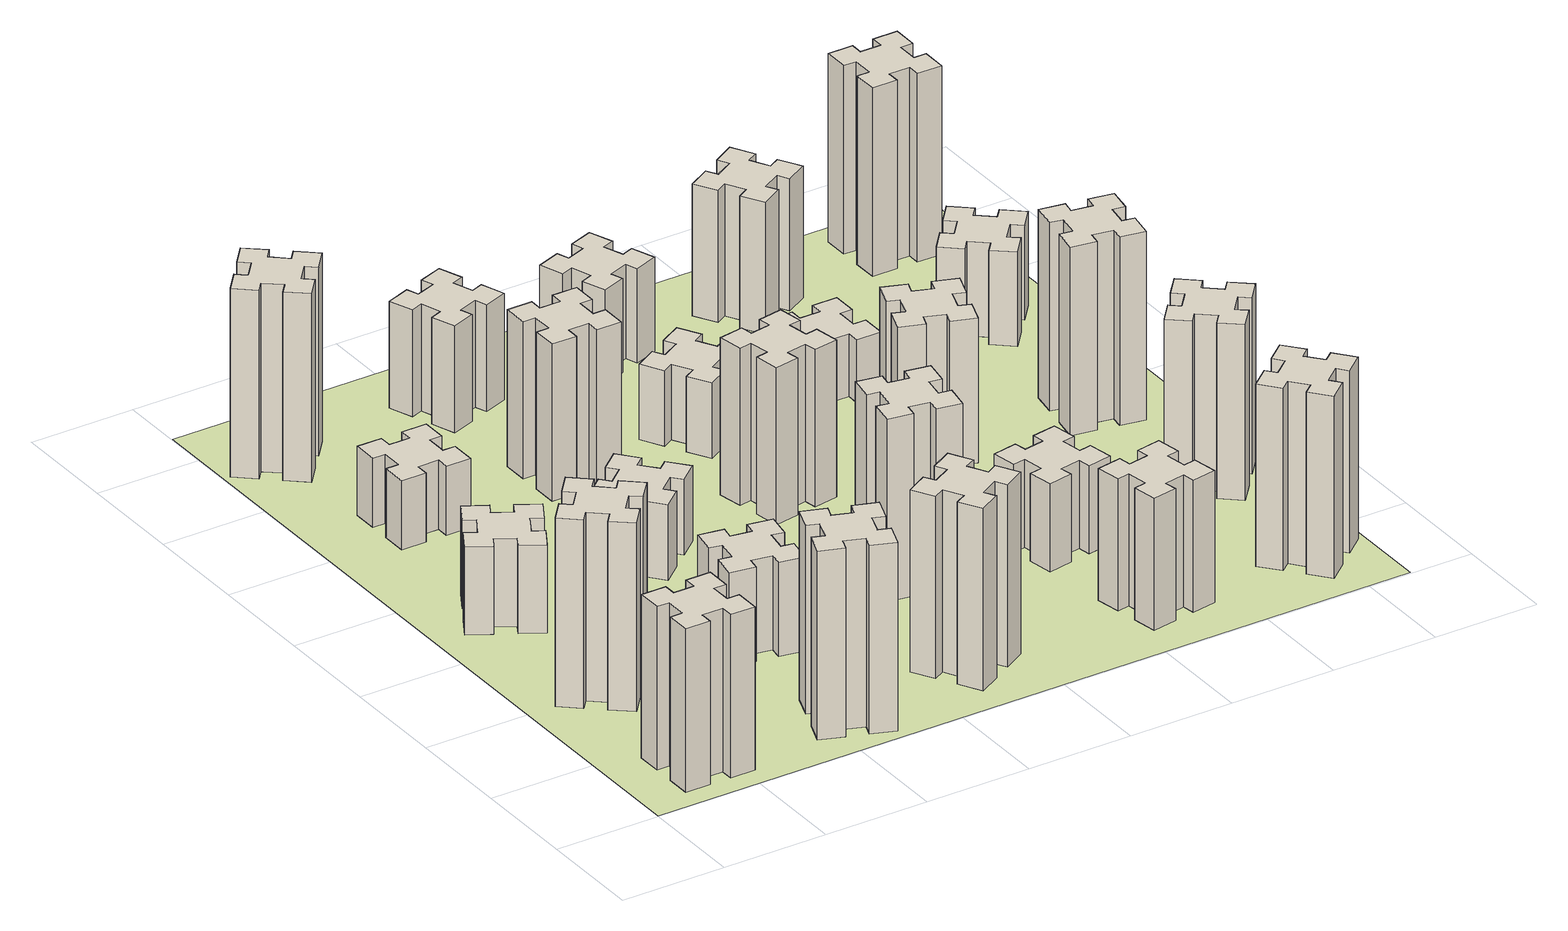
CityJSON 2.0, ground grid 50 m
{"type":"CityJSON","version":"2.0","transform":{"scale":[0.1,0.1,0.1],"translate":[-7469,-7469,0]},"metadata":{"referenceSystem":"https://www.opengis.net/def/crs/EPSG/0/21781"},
"CityObjects":{
"building1":{"type":"Building","attributes":{"class":"1000","function":"1000","usage":"1000","yearOfConstruction":2016,"roofType":"1000","measuredHeight":78,"storeysAboveGround":30,"storeysBelowGround":0},"geometry":[{"type":"Solid","lod":"1","boundaries":[[[[0,1,2,3,4,5,6,7,8,9,10,11,12,13,14,15,16,17,18,19]],[[17,16,20,21]],[[16,15,22,20]],[[15,14,23,22]],[[14,13,24,23]],[[13,12,25,24]],[[12,11,26,25]],[[11,10,27,26]],[[10,9,28,27]],[[9,8,29,28]],[[8,7,30,29]],[[7,6,31,30]],[[6,5,32,31]],[[5,4,33,32]],[[4,3,34,33]],[[3,2,35,34]],[[2,1,36,35]],[[1,0,37,36]],[[0,19,38,37]],[[19,18,39,38]],[[18,17,21,39]],[[24,25,26,27,28,29,30,31,32,33,34,35,36,37,38,39,21,20,22,23]]]]}]},
"building2":{"type":"Building","attributes":{"class":"1000","function":"1000","usage":"1000","yearOfConstruction":2016,"roofType":"1000","measuredHeight":90,"storeysAboveGround":30,"storeysBelowGround":0},"geometry":[{"type":"Solid","lod":"1","boundaries":[[[[40,41,42,43,44,45,46,47,48,49,50,51,52,53,54,55,56,57,58,59]],[[57,56,60,61]],[[56,55,62,60]],[[55,54,63,62]],[[54,53,64,63]],[[53,52,65,64]],[[52,51,66,65]],[[51,50,67,66]],[[50,49,68,67]],[[49,48,69,68]],[[48,47,70,69]],[[47,46,71,70]],[[46,45,72,71]],[[45,44,73,72]],[[44,43,74,73]],[[43,42,75,74]],[[42,41,76,75]],[[41,40,77,76]],[[40,59,78,77]],[[59,58,79,78]],[[58,57,61,79]],[[64,65,66,67,68,69,70,71,72,73,74,75,76,77,78,79,61,60,62,63]]]]}]},
"building3":{"type":"Building","attributes":{"class":"1000","function":"1000","usage":"1000","yearOfConstruction":2016,"roofType":"1000","measuredHeight":42,"storeysAboveGround":30,"storeysBelowGround":0},"geometry":[{"type":"Solid","lod":"1","boundaries":[[[[80,81,82,83,84,85,86,87,88,89,90,91,92,93,94,95,96,97,98,99]],[[97,96,100,101]],[[96,95,102,100]],[[95,94,103,102]],[[94,93,104,103]],[[93,92,105,104]],[[92,91,106,105]],[[91,90,107,106]],[[90,89,108,107]],[[89,88,109,108]],[[88,87,110,109]],[[87,86,111,110]],[[86,85,112,111]],[[85,84,113,112]],[[84,83,114,113]],[[83,82,115,114]],[[82,81,116,115]],[[81,80,117,116]],[[80,99,118,117]],[[99,98,119,118]],[[98,97,101,119]],[[104,105,106,107,108,109,110,111,112,113,114,115,116,117,118,119,101,100,102,103]]]]}]},
"building4":{"type":"Building","attributes":{"class":"1000","function":"1000","usage":"1000","yearOfConstruction":2016,"roofType":"1000","measuredHeight":90,"storeysAboveGround":30,"storeysBelowGround":0},"geometry":[{"type":"Solid","lod":"1","boundaries":[[[[120,121,122,123,124,125,126,127,128,129,130,131,132,133,134,135,136,137,138,139]],[[137,136,140,141]],[[136,135,142,140]],[[135,134,143,142]],[[134,133,144,143]],[[133,132,145,144]],[[132,131,146,145]],[[131,130,147,146]],[[130,129,148,147]],[[129,128,149,148]],[[128,127,150,149]],[[127,126,151,150]],[[126,125,152,151]],[[125,124,153,152]],[[124,123,154,153]],[[123,122,155,154]],[[122,121,156,155]],[[121,120,157,156]],[[120,139,158,157]],[[139,138,159,158]],[[138,137,141,159]],[[144,145,146,147,148,149,150,151,152,153,154,155,156,157,158,159,141,140,142,143]]]]}]},
"building5":{"type":"Building","attributes":{"class":"1000","function":"1000","usage":"1000","yearOfConstruction":2016,"roofType":"1000","measuredHeight":33,"storeysAboveGround":30,"storeysBelowGround":0},"geometry":[{"type":"Solid","lod":"1","boundaries":[[[[160,161,162,163,164,165,166,167,168,169,170,171,172,173,174,175,176,177,178,179]],[[177,176,180,181]],[[176,175,182,180]],[[175,174,183,182]],[[174,173,184,183]],[[173,172,185,184]],[[172,171,186,185]],[[171,170,187,186]],[[170,169,188,187]],[[169,168,189,188]],[[168,167,190,189]],[[167,166,191,190]],[[166,165,192,191]],[[165,164,193,192]],[[164,163,194,193]],[[163,162,195,194]],[[162,161,196,195]],[[161,160,197,196]],[[160,179,198,197]],[[179,178,199,198]],[[178,177,181,199]],[[184,185,186,187,188,189,190,191,192,193,194,195,196,197,198,199,181,180,182,183]]]]}]},
"building6":{"type":"Building","attributes":{"class":"1000","function":"1000","usage":"1000","yearOfConstruction":2016,"roofType":"1000","measuredHeight":90,"storeysAboveGround":30,"storeysBelowGround":0},"geometry":[{"type":"Solid","lod":"1","boundaries":[[[[200,201,202,203,204,205,206,207,208,209,210,211,212,213,214,215,216,217,218,219]],[[217,216,220,221]],[[216,215,222,220]],[[215,214,223,222]],[[214,213,224,223]],[[213,212,225,224]],[[212,211,226,225]],[[211,210,227,226]],[[210,209,228,227]],[[209,208,229,228]],[[208,207,230,229]],[[207,206,231,230]],[[206,205,232,231]],[[205,204,233,232]],[[204,203,234,233]],[[203,202,235,234]],[[202,201,236,235]],[[201,200,237,236]],[[200,219,238,237]],[[219,218,239,238]],[[218,217,221,239]],[[224,225,226,227,228,229,230,231,232,233,234,235,236,237,238,239,221,220,222,223]]]]}]},
"building7":{"type":"Building","attributes":{"class":"1000","function":"1000","usage":"1000","yearOfConstruction":2016,"roofType":"1000","measuredHeight":45,"storeysAboveGround":30,"storeysBelowGround":0},"geometry":[{"type":"Solid","lod":"1","boundaries":[[[[240,241,242,243,244,245,246,247,248,249,250,251,252,253,254,255,256,257,258,259]],[[257,256,260,261]],[[256,255,262,260]],[[255,254,263,262]],[[254,253,264,263]],[[253,252,265,264]],[[252,251,266,265]],[[251,250,267,266]],[[250,249,268,267]],[[249,248,269,268]],[[248,247,270,269]],[[247,246,271,270]],[[246,245,272,271]],[[245,244,273,272]],[[244,243,274,273]],[[243,242,275,274]],[[242,241,276,275]],[[241,240,277,276]],[[240,259,278,277]],[[259,258,279,278]],[[258,257,261,279]],[[264,265,266,267,268,269,270,271,272,273,274,275,276,277,278,279,261,260,262,263]]]]}]},
"building8":{"type":"Building","attributes":{"class":"1000","function":"1000","usage":"1000","yearOfConstruction":2016,"roofType":"1000","measuredHeight":36,"storeysAboveGround":30,"storeysBelowGround":0},"geometry":[{"type":"Solid","lod":"1","boundaries":[[[[280,281,282,283,284,285,286,287,288,289,290,291,292,293,294,295,296,297,298,299]],[[297,296,300,301]],[[296,295,302,300]],[[295,294,303,302]],[[294,293,304,303]],[[293,292,305,304]],[[292,291,306,305]],[[291,290,307,306]],[[290,289,308,307]],[[289,288,309,308]],[[288,287,310,309]],[[287,286,311,310]],[[286,285,312,311]],[[285,284,313,312]],[[284,283,314,313]],[[283,282,315,314]],[[282,281,316,315]],[[281,280,317,316]],[[280,299,318,317]],[[299,298,319,318]],[[298,297,301,319]],[[304,305,306,307,308,309,310,311,312,313,314,315,316,317,318,319,301,300,302,303]]]]}]},
"building9":{"type":"Building","attributes":{"class":"1000","function":"1000","usage":"1000","yearOfConstruction":2016,"roofType":"1000","measuredHeight":87,"storeysAboveGround":30,"storeysBelowGround":0},"geometry":[{"type":"Solid","lod":"1","boundaries":[[[[320,321,322,323,324,325,326,327,328,329,330,331,332,333,334,335,336,337,338,339]],[[337,336,340,341]],[[336,335,342,340]],[[335,334,343,342]],[[334,333,344,343]],[[333,332,345,344]],[[332,331,346,345]],[[331,330,347,346]],[[330,329,348,347]],[[329,328,349,348]],[[328,327,350,349]],[[327,326,351,350]],[[326,325,352,351]],[[325,324,353,352]],[[324,323,354,353]],[[323,322,355,354]],[[322,321,356,355]],[[321,320,357,356]],[[320,339,358,357]],[[339,338,359,358]],[[338,337,341,359]],[[344,345,346,347,348,349,350,351,352,353,354,355,356,357,358,359,341,340,342,343]]]]}]},
"building10":{"type":"Building","attributes":{"class":"1000","function":"1000","usage":"1000","yearOfConstruction":2016,"roofType":"1000","measuredHeight":75,"storeysAboveGround":30,"storeysBelowGround":0},"geometry":[{"type":"Solid","lod":"1","boundaries":[[[[360,361,362,363,364,365,366,367,368,369,370,371,372,373,374,375,376,377,378,379]],[[377,376,380,381]],[[376,375,382,380]],[[375,374,383,382]],[[374,373,384,383]],[[373,372,385,384]],[[372,371,386,385]],[[371,370,387,386]],[[370,369,388,387]],[[369,368,389,388]],[[368,367,390,389]],[[367,366,391,390]],[[366,365,392,391]],[[365,364,393,392]],[[364,363,394,393]],[[363,362,395,394]],[[362,361,396,395]],[[361,360,397,396]],[[360,379,398,397]],[[379,378,399,398]],[[378,377,381,399]],[[384,385,386,387,388,389,390,391,392,393,394,395,396,397,398,399,381,380,382,383]]]]}]},
"building11":{"type":"Building","attributes":{"class":"1000","function":"1000","usage":"1000","yearOfConstruction":2016,"roofType":"1000","measuredHeight":51,"storeysAboveGround":30,"storeysBelowGround":0},"geometry":[{"type":"Solid","lod":"1","boundaries":[[[[400,401,402,403,404,405,406,407,408,409,410,411,412,413,414,415,416,417,418,419]],[[417,416,420,421]],[[416,415,422,420]],[[415,414,423,422]],[[414,413,424,423]],[[413,412,425,424]],[[412,411,426,425]],[[411,410,427,426]],[[410,409,428,427]],[[409,408,429,428]],[[408,407,430,429]],[[407,406,431,430]],[[406,405,432,431]],[[405,404,433,432]],[[404,403,434,433]],[[403,402,435,434]],[[402,401,436,435]],[[401,400,437,436]],[[400,419,438,437]],[[419,418,439,438]],[[418,417,421,439]],[[424,425,426,427,428,429,430,431,432,433,434,435,436,437,438,439,421,420,422,423]]]]}]},
"building12":{"type":"Building","attributes":{"class":"1000","function":"1000","usage":"1000","yearOfConstruction":2016,"roofType":"1000","measuredHeight":87,"storeysAboveGround":30,"storeysBelowGround":0},"geometry":[{"type":"Solid","lod":"1","boundaries":[[[[440,441,442,443,444,445,446,447,448,449,450,451,452,453,454,455,456,457,458,459]],[[457,456,460,461]],[[456,455,462,460]],[[455,454,463,462]],[[454,453,464,463]],[[453,452,465,464]],[[452,451,466,465]],[[451,450,467,466]],[[450,449,468,467]],[[449,448,469,468]],[[448,447,470,469]],[[447,446,471,470]],[[446,445,472,471]],[[445,444,473,472]],[[444,443,474,473]],[[443,442,475,474]],[[442,441,476,475]],[[441,440,477,476]],[[440,459,478,477]],[[459,458,479,478]],[[458,457,461,479]],[[464,465,466,467,468,469,470,471,472,473,474,475,476,477,478,479,461,460,462,463]]]]}]},
"building13":{"type":"Building","attributes":{"class":"1000","function":"1000","usage":"1000","yearOfConstruction":2016,"roofType":"1000","measuredHeight":75,"storeysAboveGround":30,"storeysBelowGround":0},"geometry":[{"type":"Solid","lod":"1","boundaries":[[[[480,481,482,483,484,485,486,487,488,489,490,491,492,493,494,495,496,497,498,499]],[[497,496,500,501]],[[496,495,502,500]],[[495,494,503,502]],[[494,493,504,503]],[[493,492,505,504]],[[492,491,506,505]],[[491,490,507,506]],[[490,489,508,507]],[[489,488,509,508]],[[488,487,510,509]],[[487,486,511,510]],[[486,485,512,511]],[[485,484,513,512]],[[484,483,514,513]],[[483,482,515,514]],[[482,481,516,515]],[[481,480,517,516]],[[480,499,518,517]],[[499,498,519,518]],[[498,497,501,519]],[[504,505,506,507,508,509,510,511,512,513,514,515,516,517,518,519,501,500,502,503]]]]}]},
"building14":{"type":"Building","attributes":{"class":"1000","function":"1000","usage":"1000","yearOfConstruction":2016,"roofType":"1000","measuredHeight":36,"storeysAboveGround":30,"storeysBelowGround":0},"geometry":[{"type":"Solid","lod":"1","boundaries":[[[[520,521,522,523,524,525,526,527,528,529,530,531,532,533,534,535,536,537,538,539]],[[537,536,540,541]],[[536,535,542,540]],[[535,534,543,542]],[[534,533,544,543]],[[533,532,545,544]],[[532,531,546,545]],[[531,530,547,546]],[[530,529,548,547]],[[529,528,549,548]],[[528,527,550,549]],[[527,526,551,550]],[[526,525,552,551]],[[525,524,553,552]],[[524,523,554,553]],[[523,522,555,554]],[[522,521,556,555]],[[521,520,557,556]],[[520,539,558,557]],[[539,538,559,558]],[[538,537,541,559]],[[544,545,546,547,548,549,550,551,552,553,554,555,556,557,558,559,541,540,542,543]]]]}]},
"building15":{"type":"Building","attributes":{"class":"1000","function":"1000","usage":"1000","yearOfConstruction":2016,"roofType":"1000","measuredHeight":63,"storeysAboveGround":30,"storeysBelowGround":0},"geometry":[{"type":"Solid","lod":"1","boundaries":[[[[560,561,562,563,564,565,566,567,568,569,570,571,572,573,574,575,576,577,578,579]],[[577,576,580,581]],[[576,575,582,580]],[[575,574,583,582]],[[574,573,584,583]],[[573,572,585,584]],[[572,571,586,585]],[[571,570,587,586]],[[570,569,588,587]],[[569,568,589,588]],[[568,567,590,589]],[[567,566,591,590]],[[566,565,592,591]],[[565,564,593,592]],[[564,563,594,593]],[[563,562,595,594]],[[562,561,596,595]],[[561,560,597,596]],[[560,579,598,597]],[[579,578,599,598]],[[578,577,581,599]],[[584,585,586,587,588,589,590,591,592,593,594,595,596,597,598,599,581,580,582,583]]]]}]},
"building16":{"type":"Building","attributes":{"class":"1000","function":"1000","usage":"1000","yearOfConstruction":2016,"roofType":"1000","measuredHeight":45,"storeysAboveGround":30,"storeysBelowGround":0},"geometry":[{"type":"Solid","lod":"1","boundaries":[[[[600,601,602,603,604,605,606,607,608,609,610,611,612,613,614,615,616,617,618,619]],[[617,616,620,621]],[[616,615,622,620]],[[615,614,623,622]],[[614,613,624,623]],[[613,612,625,624]],[[612,611,626,625]],[[611,610,627,626]],[[610,609,628,627]],[[609,608,629,628]],[[608,607,630,629]],[[607,606,631,630]],[[606,605,632,631]],[[605,604,633,632]],[[604,603,634,633]],[[603,602,635,634]],[[602,601,636,635]],[[601,600,637,636]],[[600,619,638,637]],[[619,618,639,638]],[[618,617,621,639]],[[624,625,626,627,628,629,630,631,632,633,634,635,636,637,638,639,621,620,622,623]]]]}]},
"building17":{"type":"Building","attributes":{"class":"1000","function":"1000","usage":"1000","yearOfConstruction":2016,"roofType":"1000","measuredHeight":42,"storeysAboveGround":30,"storeysBelowGround":0},"geometry":[{"type":"Solid","lod":"1","boundaries":[[[[640,641,642,643,644,645,646,647,648,649,650,651,652,653,654,655,656,657,658,659]],[[657,656,660,661]],[[656,655,662,660]],[[655,654,663,662]],[[654,653,664,663]],[[653,652,665,664]],[[652,651,666,665]],[[651,650,667,666]],[[650,649,668,667]],[[649,648,669,668]],[[648,647,670,669]],[[647,646,671,670]],[[646,645,672,671]],[[645,644,673,672]],[[644,643,674,673]],[[643,642,675,674]],[[642,641,676,675]],[[641,640,677,676]],[[640,659,678,677]],[[659,658,679,678]],[[658,657,661,679]],[[664,665,666,667,668,669,670,671,672,673,674,675,676,677,678,679,661,660,662,663]]]]}]},
"building18":{"type":"Building","attributes":{"class":"1000","function":"1000","usage":"1000","yearOfConstruction":2016,"roofType":"1000","measuredHeight":69,"storeysAboveGround":30,"storeysBelowGround":0},"geometry":[{"type":"Solid","lod":"1","boundaries":[[[[680,681,682,683,684,685,686,687,688,689,690,691,692,693,694,695,696,697,698,699]],[[697,696,700,701]],[[696,695,702,700]],[[695,694,703,702]],[[694,693,704,703]],[[693,692,705,704]],[[692,691,706,705]],[[691,690,707,706]],[[690,689,708,707]],[[689,688,709,708]],[[688,687,710,709]],[[687,686,711,710]],[[686,685,712,711]],[[685,684,713,712]],[[684,683,714,713]],[[683,682,715,714]],[[682,681,716,715]],[[681,680,717,716]],[[680,699,718,717]],[[699,698,719,718]],[[698,697,701,719]],[[704,705,706,707,708,709,710,711,712,713,714,715,716,717,718,719,701,700,702,703]]]]}]},
"building19":{"type":"Building","attributes":{"class":"1000","function":"1000","usage":"1000","yearOfConstruction":2016,"roofType":"1000","measuredHeight":30,"storeysAboveGround":30,"storeysBelowGround":0},"geometry":[{"type":"Solid","lod":"1","boundaries":[[[[720,721,722,723,724,725,726,727,728,729,730,731,732,733,734,735,736,737,738,739]],[[737,736,740,741]],[[736,735,742,740]],[[735,734,743,742]],[[734,733,744,743]],[[733,732,745,744]],[[732,731,746,745]],[[731,730,747,746]],[[730,729,748,747]],[[729,728,749,748]],[[728,727,750,749]],[[727,726,751,750]],[[726,725,752,751]],[[725,724,753,752]],[[724,723,754,753]],[[723,722,755,754]],[[722,721,756,755]],[[721,720,757,756]],[[720,739,758,757]],[[739,738,759,758]],[[738,737,741,759]],[[744,745,746,747,748,749,750,751,752,753,754,755,756,757,758,759,741,740,742,743]]]]}]},
"building20":{"type":"Building","attributes":{"class":"1000","function":"1000","usage":"1000","yearOfConstruction":2016,"roofType":"1000","measuredHeight":87,"storeysAboveGround":30,"storeysBelowGround":0},"geometry":[{"type":"Solid","lod":"1","boundaries":[[[[760,761,762,763,764,765,766,767,768,769,770,771,772,773,774,775,776,777,778,779]],[[777,776,780,781]],[[776,775,782,780]],[[775,774,783,782]],[[774,773,784,783]],[[773,772,785,784]],[[772,771,786,785]],[[771,770,787,786]],[[770,769,788,787]],[[769,768,789,788]],[[768,767,790,789]],[[767,766,791,790]],[[766,765,792,791]],[[765,764,793,792]],[[764,763,794,793]],[[763,762,795,794]],[[762,761,796,795]],[[761,760,797,796]],[[760,779,798,797]],[[779,778,799,798]],[[778,777,781,799]],[[784,785,786,787,788,789,790,791,792,793,794,795,796,797,798,799,781,780,782,783]]]]}]},
"building21":{"type":"Building","attributes":{"class":"1000","function":"1000","usage":"1000","yearOfConstruction":2016,"roofType":"1000","measuredHeight":63,"storeysAboveGround":30,"storeysBelowGround":0},"geometry":[{"type":"Solid","lod":"1","boundaries":[[[[800,801,802,803,804,805,806,807,808,809,810,811,812,813,814,815,816,817,818,819]],[[817,816,820,821]],[[816,815,822,820]],[[815,814,823,822]],[[814,813,824,823]],[[813,812,825,824]],[[812,811,826,825]],[[811,810,827,826]],[[810,809,828,827]],[[809,808,829,828]],[[808,807,830,829]],[[807,806,831,830]],[[806,805,832,831]],[[805,804,833,832]],[[804,803,834,833]],[[803,802,835,834]],[[802,801,836,835]],[[801,800,837,836]],[[800,819,838,837]],[[819,818,839,838]],[[818,817,821,839]],[[824,825,826,827,828,829,830,831,832,833,834,835,836,837,838,839,821,820,822,823]]]]}]},
"building22":{"type":"Building","attributes":{"class":"1000","function":"1000","usage":"1000","yearOfConstruction":2016,"roofType":"1000","measuredHeight":84,"storeysAboveGround":30,"storeysBelowGround":0},"geometry":[{"type":"Solid","lod":"1","boundaries":[[[[840,841,842,843,844,845,846,847,848,849,850,851,852,853,854,855,856,857,858,859]],[[857,856,860,861]],[[856,855,862,860]],[[855,854,863,862]],[[854,853,864,863]],[[853,852,865,864]],[[852,851,866,865]],[[851,850,867,866]],[[850,849,868,867]],[[849,848,869,868]],[[848,847,870,869]],[[847,846,871,870]],[[846,845,872,871]],[[845,844,873,872]],[[844,843,874,873]],[[843,842,875,874]],[[842,841,876,875]],[[841,840,877,876]],[[840,859,878,877]],[[859,858,879,878]],[[858,857,861,879]],[[864,865,866,867,868,869,870,871,872,873,874,875,876,877,878,879,861,860,862,863]]]]}]},
"building23":{"type":"Building","attributes":{"class":"1000","function":"1000","usage":"1000","yearOfConstruction":2016,"roofType":"1000","measuredHeight":90,"storeysAboveGround":30,"storeysBelowGround":0},"geometry":[{"type":"Solid","lod":"1","boundaries":[[[[880,881,882,883,884,885,886,887,888,889,890,891,892,893,894,895,896,897,898,899]],[[897,896,900,901]],[[896,895,902,900]],[[895,894,903,902]],[[894,893,904,903]],[[893,892,905,904]],[[892,891,906,905]],[[891,890,907,906]],[[890,889,908,907]],[[889,888,909,908]],[[888,887,910,909]],[[887,886,911,910]],[[886,885,912,911]],[[885,884,913,912]],[[884,883,914,913]],[[883,882,915,914]],[[882,881,916,915]],[[881,880,917,916]],[[880,899,918,917]],[[899,898,919,918]],[[898,897,901,919]],[[904,905,906,907,908,909,910,911,912,913,914,915,916,917,918,919,901,900,902,903]]]]}]},
"building24":{"type":"Building","attributes":{"class":"1000","function":"1000","usage":"1000","yearOfConstruction":2016,"roofType":"1000","measuredHeight":45,"storeysAboveGround":30,"storeysBelowGround":0},"geometry":[{"type":"Solid","lod":"1","boundaries":[[[[920,921,922,923,924,925,926,927,928,929,930,931,932,933,934,935,936,937,938,939]],[[937,936,940,941]],[[936,935,942,940]],[[935,934,943,942]],[[934,933,944,943]],[[933,932,945,944]],[[932,931,946,945]],[[931,930,947,946]],[[930,929,948,947]],[[929,928,949,948]],[[928,927,950,949]],[[927,926,951,950]],[[926,925,952,951]],[[925,924,953,952]],[[924,923,954,953]],[[923,922,955,954]],[[922,921,956,955]],[[921,920,957,956]],[[920,939,958,957]],[[939,938,959,958]],[[938,937,941,959]],[[944,945,946,947,948,949,950,951,952,953,954,955,956,957,958,959,941,940,942,943]]]]}]},
"building25":{"type":"Building","attributes":{"class":"1000","function":"1000","usage":"1000","yearOfConstruction":2016,"roofType":"1000","measuredHeight":90,"storeysAboveGround":30,"storeysBelowGround":0},"geometry":[{"type":"Solid","lod":"1","boundaries":[[[[960,961,962,963,964,965,966,967,968,969,970,971,972,973,974,975,976,977,978,979]],[[977,976,980,981]],[[976,975,982,980]],[[975,974,983,982]],[[974,973,984,983]],[[973,972,985,984]],[[972,971,986,985]],[[971,970,987,986]],[[970,969,988,987]],[[969,968,989,988]],[[968,967,990,989]],[[967,966,991,990]],[[966,965,992,991]],[[965,964,993,992]],[[964,963,994,993]],[[963,962,995,994]],[[962,961,996,995]],[[961,960,997,996]],[[960,979,998,997]],[[979,978,999,998]],[[978,977,981,999]],[[984,985,986,987,988,989,990,991,992,993,994,995,996,997,998,999,981,980,982,983]]]]}]},
"landuse1":{"type":"LandUse","attributes":{"name":"plot1","function":"1010"},"geometry":[{"type":"MultiSurface","lod":"1","boundaries":[[[1000,1001,1002,1003]]]}]}
},
"vertices":[
[265,325,0],[265,225,0],[205,225,0],[205,105,0],[325,105,0],[325,165,0],[425,165,0],[425,105,0],[545,105,0],[545,225,0],[485,225,0],[485,325,0],[545,325,0],[545,445,0],[425,445,0],[425,385,0],[325,385,0],[325,445,0],[205,445,0],[205,325,0],[325,385,780],[325,445,780],[425,385,780],[425,445,780],[545,445,780],[545,325,780],[485,325,780],[485,225,780],[545,225,780],[545,105,780],[425,105,780],[425,165,780],[325,165,780],[325,105,780],[205,105,780],[205,225,780],[265,225,780],[265,325,780],[205,325,780],[205,445,780],
[484,1067,0],[408,1132,0],[446,1178,0],[354,1255,0],[277,1163,0],[323,1124,0],[259,1048,0],[213,1086,0],[136,994,0],[228,917,0],[266,963,0],[343,899,0],[304,853,0],[396,776,0],[473,868,0],[427,906,0],[492,983,0],[538,944,0],[615,1036,0],[523,1113,0],[492,983,900],[538,944,900],[427,906,900],[473,868,900],[396,776,900],[304,853,900],[343,899,900],[266,963,900],[228,917,900],[136,994,900],[213,1086,900],[259,1048,900],[323,1124,900],[277,1163,900],[354,1255,900],[446,1178,900],[408,1132,900],[484,1067,900],[523,1113,900],[615,1036,900],
[474,1826,0],[387,1876,0],[417,1928,0],[313,1988,0],[253,1884,0],[305,1854,0],[255,1767,0],[203,1797,0],[143,1693,0],[247,1633,0],[277,1685,0],[364,1635,0],[334,1583,0],[438,1523,0],[498,1627,0],[446,1657,0],[496,1744,0],[548,1714,0],[608,1818,0],[504,1878,0],[496,1744,420],[548,1714,420],[446,1657,420],[498,1627,420],[438,1523,420],[334,1583,420],[364,1635,420],[277,1685,420],[247,1633,420],[143,1693,420],[203,1797,420],[255,1767,420],[305,1854,420],[253,1884,420],[313,1988,420],[417,1928,420],[387,1876,420],[474,1826,420],[504,1878,420],[608,1818,420],
[1029,360,0],[995,266,0],[939,287,0],[897,174,0],[1010,133,0],[1031,189,0],[1125,155,0],[1104,99,0],[1217,57,0],[1258,170,0],[1202,191,0],[1236,285,0],[1292,264,0],[1333,377,0],[1220,418,0],[1200,362,0],[1106,396,0],[1127,452,0],[1014,493,0],[973,380,0],[1106,396,900],[1127,452,900],[1200,362,900],[1220,418,900],[1333,377,900],[1292,264,900],[1236,285,900],[1202,191,900],[1258,170,900],[1217,57,900],[1104,99,900],[1125,155,900],[1031,189,900],[1010,133,900],[897,174,900],[939,287,900],[995,266,900],[1029,360,900],[973,380,900],[1014,493,900],
[425,2485,0],[525,2485,0],[525,2425,0],[645,2425,0],[645,2545,0],[585,2545,0],[585,2645,0],[645,2645,0],[645,2765,0],[525,2765,0],[525,2705,0],[425,2705,0],[425,2765,0],[305,2765,0],[305,2645,0],[365,2645,0],[365,2545,0],[305,2545,0],[305,2425,0],[425,2425,0],[365,2545,330],[305,2545,330],[365,2645,330],[305,2645,330],[305,2765,330],[425,2765,330],[425,2705,330],[525,2705,330],[525,2765,330],[645,2765,330],[645,2645,330],[585,2645,330],[585,2545,330],[645,2545,330],[645,2425,330],[525,2425,330],[525,2485,330],[425,2485,330],[425,2425,330],[305,2425,330],
[384,3387,0],[308,3452,0],[346,3498,0],[254,3575,0],[177,3483,0],[223,3444,0],[159,3368,0],[113,3406,0],[36,3314,0],[128,3237,0],[166,3283,0],[243,3219,0],[204,3173,0],[296,3096,0],[373,3188,0],[327,3226,0],[392,3303,0],[438,3264,0],[515,3356,0],[423,3433,0],[392,3303,900],[438,3264,900],[327,3226,900],[373,3188,900],[296,3096,900],[204,3173,900],[243,3219,900],[166,3283,900],[128,3237,900],[36,3314,900],[113,3406,900],[159,3368,900],[223,3444,900],[177,3483,900],[254,3575,900],[346,3498,900],[308,3452,900],[384,3387,900],[423,3433,900],[515,3356,900],
[1047,916,0],[1145,898,0],[1135,839,0],[1253,818,0],[1274,937,0],[1215,947,0],[1232,1045,0],[1291,1035,0],[1312,1153,0],[1194,1174,0],[1184,1115,0],[1085,1132,0],[1096,1191,0],[977,1212,0],[957,1094,0],[1016,1084,0],[998,985,0],[939,996,0],[918,877,0],[1037,857,0],[998,985,450],[939,996,450],[1016,1084,450],[957,1094,450],[977,1212,450],[1096,1191,450],[1085,1132,450],[1184,1115,450],[1194,1174,450],[1312,1153,450],[1291,1035,450],[1232,1045,450],[1215,947,450],[1274,937,450],[1253,818,450],[1135,839,450],[1145,898,450],[1047,916,450],[1037,857,450],[918,877,450],
[1083,1972,0],[1006,1907,0],[968,1953,0],[876,1876,0],[953,1784,0],[999,1823,0],[1063,1746,0],[1017,1708,0],[1094,1616,0],[1186,1693,0],[1148,1739,0],[1224,1803,0],[1263,1757,0],[1355,1834,0],[1278,1926,0],[1232,1888,0],[1167,1964,0],[1213,2003,0],[1136,2095,0],[1044,2018,0],[1167,1964,360],[1213,2003,360],[1232,1888,360],[1278,1926,360],[1355,1834,360],[1263,1757,360],[1224,1803,360],[1148,1739,360],[1186,1693,360],[1094,1616,360],[1017,1708,360],[1063,1746,360],[999,1823,360],[953,1784,360],[876,1876,360],[968,1953,360],[1006,1907,360],[1083,1972,360],[1044,2018,360],[1136,2095,360],
[1744,496,0],[1657,446,0],[1627,498,0],[1523,438,0],[1583,334,0],[1635,364,0],[1685,277,0],[1633,247,0],[1693,143,0],[1797,203,0],[1767,255,0],[1854,305,0],[1884,253,0],[1988,313,0],[1928,417,0],[1876,387,0],[1826,474,0],[1878,504,0],[1818,608,0],[1714,548,0],[1826,474,870],[1878,504,870],[1876,387,870],[1928,417,870],[1988,313,870],[1884,253,870],[1854,305,870],[1767,255,870],[1797,203,870],[1693,143,870],[1633,247,870],[1685,277,870],[1635,364,870],[1583,334,870],[1523,438,870],[1627,498,870],[1657,446,870],[1744,496,870],[1714,548,870],[1818,608,870],
[1325,2545,0],[1325,2645,0],[1385,2645,0],[1385,2765,0],[1265,2765,0],[1265,2705,0],[1165,2705,0],[1165,2765,0],[1045,2765,0],[1045,2645,0],[1105,2645,0],[1105,2545,0],[1045,2545,0],[1045,2425,0],[1165,2425,0],[1165,2485,0],[1265,2485,0],[1265,2425,0],[1385,2425,0],[1385,2545,0],[1265,2485,750],[1265,2425,750],[1165,2485,750],[1165,2425,750],[1045,2425,750],[1045,2545,750],[1105,2545,750],[1105,2645,750],[1045,2645,750],[1045,2765,750],[1165,2765,750],[1165,2705,750],[1265,2705,750],[1265,2765,750],[1385,2765,750],[1385,2645,750],[1325,2645,750],[1325,2545,750],[1385,2545,750],[1385,2425,750],
[1125,3456,0],[1031,3422,0],[1010,3478,0],[897,3437,0],[939,3324,0],[995,3345,0],[1029,3251,0],[973,3230,0],[1014,3117,0],[1127,3159,0],[1106,3215,0],[1200,3249,0],[1220,3193,0],[1333,3234,0],[1292,3347,0],[1236,3326,0],[1202,3420,0],[1258,3440,0],[1217,3553,0],[1104,3512,0],[1202,3420,510],[1258,3440,510],[1236,3326,510],[1292,3347,510],[1333,3234,510],[1220,3193,510],[1200,3249,510],[1106,3215,510],[1127,3159,510],[1014,3117,510],[973,3230,510],[1029,3251,510],[995,3345,510],[939,3324,510],[897,3437,510],[1010,3478,510],[1031,3422,510],[1125,3456,510],[1104,3512,510],[1217,3553,510],
[2055,1047,0],[2072,1145,0],[2131,1135,0],[2152,1253,0],[2034,1274,0],[2024,1215,0],[1925,1232,0],[1936,1291,0],[1817,1312,0],[1797,1194,0],[1856,1184,0],[1838,1085,0],[1779,1096,0],[1758,977,0],[1877,957,0],[1887,1016,0],[1985,998,0],[1975,939,0],[2093,918,0],[2114,1037,0],[1985,998,870],[1975,939,870],[1887,1016,870],[1877,957,870],[1758,977,870],[1779,1096,870],[1838,1085,870],[1856,1184,870],[1797,1194,870],[1817,1312,870],[1936,1291,870],[1925,1232,870],[2024,1215,870],[2034,1274,870],[2152,1253,870],[2131,1135,870],[2072,1145,870],[2055,1047,870],[2114,1037,870],[2093,918,870],
[1972,1925,0],[1955,2024,0],[2014,2034,0],[1993,2152,0],[1875,2131,0],[1885,2072,0],[1787,2055,0],[1777,2114,0],[1658,2093,0],[1679,1975,0],[1738,1985,0],[1756,1887,0],[1697,1877,0],[1717,1758,0],[1836,1779,0],[1825,1838,0],[1924,1856,0],[1934,1797,0],[2052,1817,0],[2031,1936,0],[1924,1856,750],[1934,1797,750],[1825,1838,750],[1836,1779,750],[1717,1758,750],[1697,1877,750],[1756,1887,750],[1738,1985,750],[1679,1975,750],[1658,2093,750],[1777,2114,750],[1787,2055,750],[1885,2072,750],[1875,2131,750],[1993,2152,750],[2014,2034,750],[1955,2024,750],[1972,1925,750],[2031,1936,750],[2052,1817,750],
[1976,2607,0],[1926,2694,0],[1978,2724,0],[1918,2828,0],[1814,2768,0],[1844,2716,0],[1757,2666,0],[1727,2718,0],[1623,2658,0],[1683,2554,0],[1735,2584,0],[1785,2497,0],[1733,2467,0],[1793,2363,0],[1897,2423,0],[1867,2475,0],[1954,2525,0],[1984,2473,0],[2088,2533,0],[2028,2637,0],[1954,2525,360],[1984,2473,360],[1867,2475,360],[1897,2423,360],[1793,2363,360],[1733,2467,360],[1785,2497,360],[1735,2584,360],[1683,2554,360],[1623,2658,360],[1727,2718,360],[1757,2666,360],[1844,2716,360],[1814,2768,360],[1918,2828,360],[1978,2724,360],[1926,2694,360],[1976,2607,360],[2028,2637,360],[2088,2533,360],
[2665,258,0],[2764,276,0],[2774,217,0],[2892,237,0],[2871,356,0],[2812,345,0],[2795,444,0],[2854,454,0],[2833,572,0],[2715,551,0],[2725,492,0],[2627,475,0],[2617,534,0],[2498,513,0],[2519,395,0],[2578,405,0],[2596,307,0],[2537,297,0],[2557,178,0],[2676,199,0],[2596,307,630],[2537,297,630],[2578,405,630],[2519,395,630],[2498,513,630],[2617,534,630],[2627,475,630],[2725,492,630],[2715,551,630],[2833,572,630],[2854,454,630],[2795,444,630],[2812,345,630],[2871,356,630],[2892,237,630],[2774,217,630],[2764,276,630],[2665,258,630],[2676,199,630],[2557,178,630],
[1865,3456,0],[1771,3422,0],[1750,3478,0],[1637,3437,0],[1679,3324,0],[1735,3345,0],[1769,3251,0],[1713,3230,0],[1754,3117,0],[1867,3159,0],[1846,3215,0],[1940,3249,0],[1960,3193,0],[2073,3234,0],[2032,3347,0],[1976,3326,0],[1942,3420,0],[1998,3440,0],[1957,3553,0],[1844,3512,0],[1942,3420,450],[1998,3440,450],[1976,3326,450],[2032,3347,450],[2073,3234,450],[1960,3193,450],[1940,3249,450],[1846,3215,450],[1867,3159,450],[1754,3117,450],[1713,3230,450],[1769,3251,450],[1735,3345,450],[1679,3324,450],[1637,3437,450],[1750,3478,450],[1771,3422,450],[1865,3456,450],[1844,3512,450],[1957,3553,450],
[2625,1132,0],[2527,1115,0],[2517,1174,0],[2398,1153,0],[2419,1035,0],[2478,1045,0],[2496,947,0],[2437,937,0],[2457,818,0],[2576,839,0],[2565,898,0],[2664,916,0],[2674,857,0],[2792,877,0],[2771,996,0],[2712,985,0],[2695,1084,0],[2754,1094,0],[2733,1212,0],[2615,1191,0],[2695,1084,420],[2754,1094,420],[2712,985,420],[2771,996,420],[2792,877,420],[2674,857,420],[2664,916,420],[2565,898,420],[2576,839,420],[2457,818,420],[2437,937,420],[2496,947,420],[2478,1045,420],[2419,1035,420],[2398,1153,420],[2517,1174,420],[2527,1115,420],[2625,1132,420],[2615,1191,420],[2733,1212,420],
[2682,1871,0],[2716,1965,0],[2772,1944,0],[2813,2057,0],[2700,2098,0],[2680,2042,0],[2586,2076,0],[2607,2132,0],[2494,2173,0],[2453,2060,0],[2509,2040,0],[2475,1946,0],[2419,1967,0],[2377,1854,0],[2490,1813,0],[2511,1869,0],[2605,1835,0],[2584,1779,0],[2697,1737,0],[2738,1850,0],[2605,1835,690],[2584,1779,690],[2511,1869,690],[2490,1813,690],[2377,1854,690],[2419,1967,690],[2475,1946,690],[2509,2040,690],[2453,2060,690],[2494,2173,690],[2607,2132,690],[2586,2076,690],[2680,2042,690],[2700,2098,690],[2813,2057,690],[2772,1944,690],[2716,1965,690],[2682,1871,690],[2738,1850,690],[2697,1737,690],
[2605,2545,0],[2605,2645,0],[2665,2645,0],[2665,2765,0],[2545,2765,0],[2545,2705,0],[2445,2705,0],[2445,2765,0],[2325,2765,0],[2325,2645,0],[2385,2645,0],[2385,2545,0],[2325,2545,0],[2325,2425,0],[2445,2425,0],[2445,2485,0],[2545,2485,0],[2545,2425,0],[2665,2425,0],[2665,2545,0],[2545,2485,300],[2545,2425,300],[2445,2485,300],[2445,2425,300],[2325,2425,300],[2325,2545,300],[2385,2545,300],[2385,2645,300],[2325,2645,300],[2325,2765,300],[2445,2765,300],[2445,2705,300],[2545,2705,300],[2545,2765,300],[2665,2765,300],[2665,2645,300],[2605,2645,300],[2605,2545,300],[2665,2545,300],[2665,2425,300],
[3468,259,0],[3544,323,0],[3583,277,0],[3675,354,0],[3598,446,0],[3552,408,0],[3487,484,0],[3533,523,0],[3456,615,0],[3364,538,0],[3403,492,0],[3326,427,0],[3288,473,0],[3196,396,0],[3273,304,0],[3319,343,0],[3383,266,0],[3337,228,0],[3414,136,0],[3506,213,0],[3383,266,870],[3337,228,870],[3319,343,870],[3273,304,870],[3196,396,870],[3288,473,870],[3326,427,870],[3403,492,870],[3364,538,870],[3456,615,870],[3533,523,870],[3487,484,870],[3552,408,870],[3598,446,870],[3675,354,870],[3583,277,870],[3544,323,870],[3468,259,870],[3506,213,870],[3414,136,870],
[2716,3347,0],[2666,3434,0],[2718,3464,0],[2658,3568,0],[2554,3508,0],[2584,3456,0],[2497,3406,0],[2467,3458,0],[2363,3398,0],[2423,3294,0],[2475,3324,0],[2525,3237,0],[2473,3207,0],[2533,3103,0],[2637,3163,0],[2607,3215,0],[2694,3265,0],[2724,3213,0],[2828,3273,0],[2768,3377,0],[2694,3265,630],[2724,3213,630],[2607,3215,630],[2637,3163,630],[2533,3103,630],[2473,3207,630],[2525,3237,630],[2475,3324,630],[2423,3294,630],[2363,3398,630],[2467,3458,630],[2497,3406,630],[2584,3456,630],[2554,3508,630],[2658,3568,630],[2718,3464,630],[2666,3434,630],[2716,3347,630],[2768,3377,630],[2828,3273,630],
[3487,1006,0],[3552,1083,0],[3598,1044,0],[3675,1136,0],[3583,1213,0],[3544,1167,0],[3468,1232,0],[3506,1278,0],[3414,1355,0],[3337,1263,0],[3383,1224,0],[3319,1148,0],[3273,1186,0],[3196,1094,0],[3288,1017,0],[3326,1063,0],[3403,999,0],[3364,953,0],[3456,876,0],[3533,968,0],[3403,999,840],[3364,953,840],[3326,1063,840],[3288,1017,840],[3196,1094,840],[3273,1186,840],[3319,1148,840],[3383,1224,840],[3337,1263,840],[3414,1355,840],[3506,1278,840],[3468,1232,840],[3544,1167,840],[3583,1213,840],[3675,1136,840],[3598,1044,840],[3552,1083,840],[3487,1006,840],[3533,968,840],[3456,876,840],
[3435,1787,0],[3452,1885,0],[3511,1875,0],[3532,1993,0],[3414,2014,0],[3404,1955,0],[3305,1972,0],[3316,2031,0],[3197,2052,0],[3177,1934,0],[3236,1924,0],[3218,1825,0],[3159,1836,0],[3138,1717,0],[3257,1697,0],[3267,1756,0],[3365,1738,0],[3355,1679,0],[3473,1658,0],[3494,1777,0],[3365,1738,900],[3355,1679,900],[3267,1756,900],[3257,1697,900],[3138,1717,900],[3159,1836,900],[3218,1825,900],[3236,1924,900],[3177,1934,900],[3197,2052,900],[3316,2031,900],[3305,1972,900],[3404,1955,900],[3414,2014,900],[3532,1993,900],[3511,1875,900],[3452,1885,900],[3435,1787,900],[3494,1777,900],[3473,1658,900],
[3444,2747,0],[3368,2812,0],[3406,2858,0],[3314,2935,0],[3237,2843,0],[3283,2804,0],[3219,2728,0],[3173,2766,0],[3096,2674,0],[3188,2597,0],[3226,2643,0],[3303,2579,0],[3264,2533,0],[3356,2456,0],[3433,2548,0],[3387,2586,0],[3452,2663,0],[3498,2624,0],[3575,2716,0],[3483,2793,0],[3452,2663,450],[3498,2624,450],[3387,2586,450],[3433,2548,450],[3356,2456,450],[3264,2533,450],[3303,2579,450],[3226,2643,450],[3188,2597,450],[3096,2674,450],[3173,2766,450],[3219,2728,450],[3283,2804,450],[3237,2843,450],[3314,2935,450],[3406,2858,450],[3368,2812,450],[3444,2747,450],[3483,2793,450],[3575,2716,450],
[3285,3325,0],[3385,3325,0],[3385,3265,0],[3505,3265,0],[3505,3385,0],[3445,3385,0],[3445,3485,0],[3505,3485,0],[3505,3605,0],[3385,3605,0],[3385,3545,0],[3285,3545,0],[3285,3605,0],[3165,3605,0],[3165,3485,0],[3225,3485,0],[3225,3385,0],[3165,3385,0],[3165,3265,0],[3285,3265,0],[3225,3385,900],[3165,3385,900],[3225,3485,900],[3165,3485,900],[3165,3605,900],[3285,3605,900],[3285,3545,900],[3385,3545,900],[3385,3605,900],[3505,3605,900],[3505,3485,900],[3445,3485,900],[3445,3385,900],[3505,3385,900],[3505,3265,900],[3385,3265,900],[3385,3325,900],[3285,3325,900],[3285,3265,900],[3165,3265,900],
[5,3705,0],[3705,3705,0],[3705,5,0],[5,5,0]
]}
